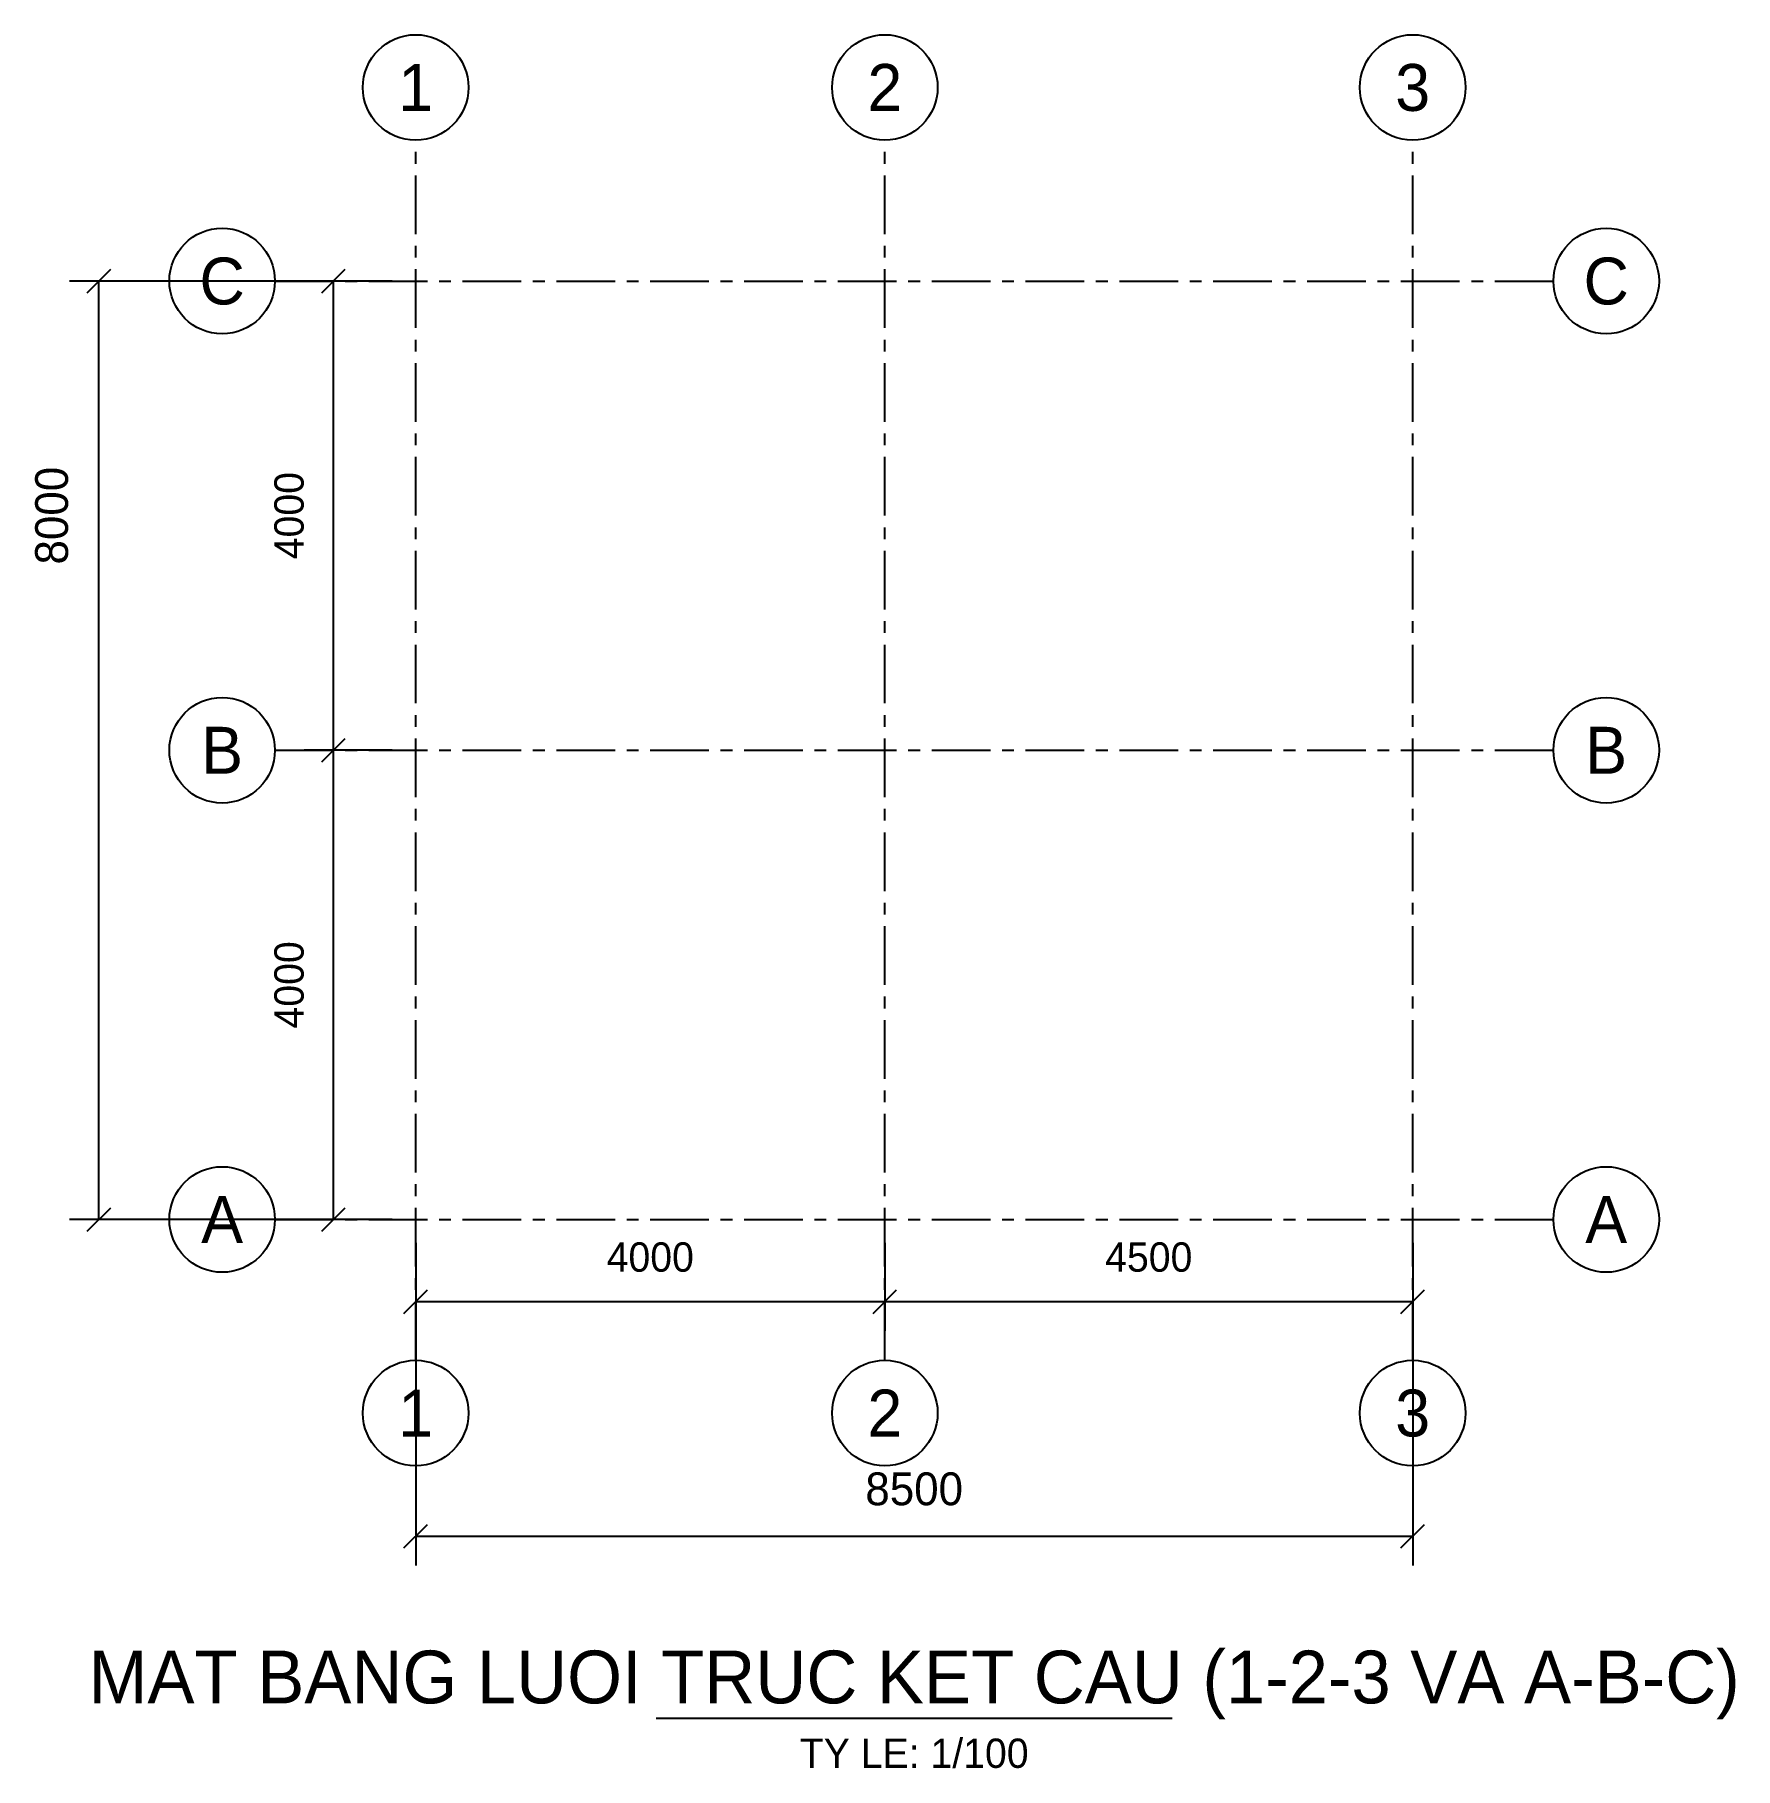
# Model space of a CAD drawing. Header units: millimetres. Extents: x -3248 to 11251, y -4679 to 10100.
import ezdxf
from ezdxf.enums import TextEntityAlignment as Align

# ---------------------------------------------------------------- set-up
doc = ezdxf.new("R2010")
doc.units = ezdxf.units.MM
doc.linetypes.add('CENTER', pattern=[800, 500, -100, 100, -100])
for name, color, linetype in [('BONG_BONG', 2, 'CONTINUOUS'), ('DIM', 4, 'CONTINUOUS'), ('TEXT_TRUC', 3, 'CONTINUOUS'), ('TRUC', 1, 'CENTER')]:
    doc.layers.add(name, color=color, linetype=linetype)

msp = doc.modelspace()

# ---------------------------------------------------------------- linework, layer by layer
at = {"layer": 'BONG_BONG'}
for centre in [(0, 9650), (4000, 9650), (8500, 9650), (-1650, 8000), (10150, 8000), (-1650, 4000), (10150, 4000), (-1650, 0), (10150, 0), (0, -1650), (4000, -1650), (8500, -1650)]:
    msp.add_circle(centre, 450, dxfattribs=at)
at = {"layer": 'DIM'}
for p, q in [((-900, 8000), (-2950, 8000)), ((-2800, 7900), (-2600, 8100)), ((-2700, 0), (-2700, 8000)), ((-200, 8000), (-950, 8000)), ((-800, 7900), (-600, 8100)), ((-700, 0), (-700, 8000)), ((-200, 4000), (-950, 4000)), ((-800, 3900), (-600, 4100)), ((-900, 0), (-2950, 0)), ((-2800, -100), (-2600, 100)), ((-200, 0), (-950, 0)), ((-800, -100), (-600, 100)), ((0, -200), (0, -950)), ((4000, -200), (4000, -950)), ((8500, -200), (8500, -950)), ((-100, -800), (100, -600)), ((0, -700), (8500, -700)), ((3900, -800), (4100, -600)), ((8400, -800), (8600, -600)), ((0, -900), (0, -2950)), ((8500, -900), (8500, -2950)), ((-100, -2800), (100, -2600)), ((8400, -2800), (8600, -2600)), ((0, -2700), (8500, -2700))]:
    msp.add_line(p, q, dxfattribs=at)
at = {"layer": 'TEXT_TRUC'}
msp.add_line((2050, -4250), (6450, -4250), dxfattribs=at)
at = {"layer": 'TRUC'}
for p, q in [((0, -1200), (0, 9200)), ((4000, -1200), (4000, 9200)), ((8500, -1200), (8500, 9200)), ((-1200, 8000), (9700, 8000)), ((-1200, 4000), (9700, 4000)), ((-1200, 0), (9700, 0))]:
    msp.add_line(p, q, dxfattribs=at)

# ---------------------------------------------------------------- texts
at = {"layer": 'DIM'}
for s, height, p in [('8000', 280, (-2880, 6000)), ('4000', 250, (-880, 6000)), ('4000', 250, (-880, 2000))]:
    msp.add_text(s, height=height, rotation=90, dxfattribs=at).set_placement(p, align=Align.BOTTOM_CENTER)
for s, height, p in [('4000', 250, (2000, -520)), ('4500', 250, (6250, -520)), ('8500', 280, (4250, -2520))]:
    msp.add_text(s, height=height, dxfattribs=at).set_placement(p, align=Align.BOTTOM_CENTER)
msp.add_text('TY LE: 1/100', height=250, dxfattribs=at).set_placement((4250, -4550), align=Align.MIDDLE_CENTER)
at = {"layer": 'TEXT_TRUC'}
for s, height, p in [('1', 400, (0, 9650)), ('2', 400, (4000, 9650)), ('3', 400, (8500, 9650)), ('C', 400, (-1650, 8000)), ('C', 400, (10150, 8000)), ('B', 400, (-1650, 4000)), ('B', 400, (10150, 4000)), ('A', 400, (-1650, 0)), ('A', 400, (10150, 0)), ('1', 400, (0, -1650)), ('2', 400, (4000, -1650)), ('3', 400, (8500, -1650)), ('MAT BANG LUOI TRUC KET CAU (1-2-3 VA A-B-C)', 450, (4250, -3900))]:
    msp.add_text(s, height=height, dxfattribs=at).set_placement(p, align=Align.MIDDLE_CENTER)

doc.saveas('drawing.dxf')
